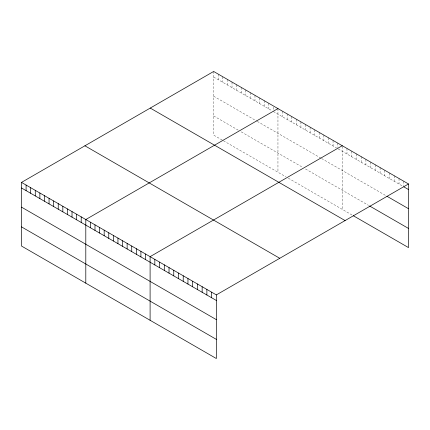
<?xml version="1.0" encoding="UTF-8"?>
<svg xmlns="http://www.w3.org/2000/svg" width="430" height="430" viewBox="0 0 430 430"><rect width="100%" height="100%" fill="white"/><g stroke="black" fill="none" stroke-linecap="round" stroke-linejoin="round"><path stroke-width="0.32" stroke-dasharray="2.15 1.61" d="M213.651 71.466L213.651 135.101L222.837 140.4M213.651 77.045L272.212 110.854M273.356 111.515L336.507 147.974M338.233 148.968L403.243 186.502M213.651 96.202L256.71 121.061M257.28 121.394L321.011 158.186M321.581 158.514L385.893 195.645M213.651 115.939L238.338 130.193M241.208 131.849L302.639 167.318M305.51 168.974L368.542 205.368M223.412 140.734L285.988 176.864M288.283 178.187L352.767 215.419M403.77 181.234L403.77 185.566M399.035 178.498L399.035 184.072M394.305 175.768L394.305 181.342M389.569 173.037L389.569 178.611M384.839 170.301L384.839 175.881M380.109 167.571L380.109 173.145M375.374 164.84L375.374 170.414M370.644 162.11L370.644 167.684M365.914 159.374L365.914 164.948M361.178 156.644L361.178 162.218M356.448 153.913L356.448 159.487M351.713 151.177L351.713 156.756M346.983 148.447L346.983 154.021M342.253 146.334L342.253 209.345M337.658 143.066L337.658 147.399M333.067 140.411L333.067 145.985M328.472 137.761L328.472 143.335M323.881 135.106L323.881 140.685M319.286 132.456L319.286 138.03M314.695 129.806L314.695 135.38M310.1 127.151L310.1 132.73M305.51 124.501L305.51 130.075M300.914 121.851L300.914 127.425M296.324 119.196L296.324 124.775M291.728 116.546L291.728 122.12M287.138 113.896L287.138 119.47M282.542 111.241L282.542 116.82M277.952 108.591L277.952 172.22M273.356 107.177L273.356 110.273M268.766 103.286L268.766 108.865M264.171 100.636L264.171 106.21M259.58 97.986L259.58 103.56M254.985 95.331L254.985 100.91M250.394 92.681L250.394 98.255M245.799 90.031L245.799 95.605M241.208 87.376L241.208 92.955M236.613 84.726L236.613 90.3M232.023 82.076L232.023 87.65M227.427 79.421L227.427 85M222.837 76.771L222.837 82.345M218.241 74.121L218.241 79.695"/><path stroke-width="0.64" d="M408.5 183.965L216.349 294.899L216.349 358.534L21.5 246.035L21.5 182.406L213.651 71.466L408.5 183.965L408.5 247.594L353.293 215.72M277.952 108.591L85.801 219.531L85.801 283.16M342.253 145.716L150.102 256.651L150.102 320.285M403.77 186.808L408.5 189.539M386.941 196.252L408.5 208.695M369.59 205.975L408.5 228.438M150.242 108.075L345.091 220.574M84.909 145.797L279.758 258.29M21.5 182.406L216.349 294.899M21.5 187.98L216.349 300.473M21.5 207.136L216.349 319.635M21.5 226.879L216.349 339.372M211.619 292.169L211.619 297.743M206.884 289.438L206.884 295.012M202.154 286.702L202.154 292.282M197.424 283.972L197.424 289.546M192.688 281.241L192.688 286.815M187.958 278.511L187.958 284.085M183.223 275.775L183.223 281.349M178.493 273.045L178.493 278.618M173.763 270.314L173.763 275.888M169.028 267.578L169.028 273.157M164.298 264.848L164.298 270.422M159.568 262.117L159.568 267.691M154.832 259.387L154.832 264.961M145.507 254.001L145.507 259.575M140.916 251.351L140.916 256.925M136.321 248.696L136.321 254.27M131.731 246.046L131.731 251.62M127.135 243.396L127.135 248.97M122.545 240.741L122.545 246.315M117.949 238.091L117.949 243.665M113.359 235.441L113.359 241.015M108.763 232.786L108.763 238.36M104.173 230.136L104.173 235.71M99.577 227.486L99.577 233.06M94.987 224.831L94.987 230.405M90.391 222.181L90.391 227.755M81.206 216.876L81.206 222.45M76.615 214.226L76.615 219.8M72.02 211.576L72.02 217.15M67.429 208.921L67.429 214.495M62.834 206.271L62.834 211.845M58.243 203.621L58.243 209.195M53.648 200.966L53.648 206.54M49.058 198.316L49.058 203.89M44.462 195.661L44.462 201.24M39.872 193.011L39.872 198.585M35.276 190.361L35.276 195.935M30.686 187.706L30.686 193.285M26.09 185.056L26.09 190.63"/></g></svg>
